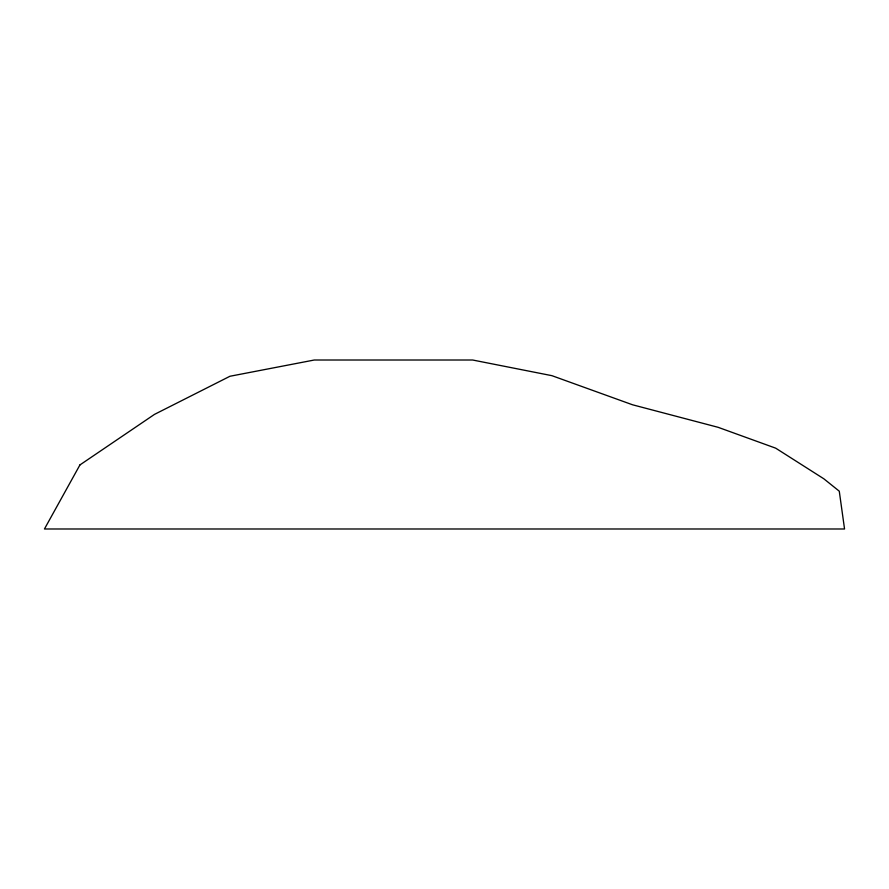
<?xml version="1.0" encoding="UTF-8"?>
<svg xmlns="http://www.w3.org/2000/svg" width="889" height="889" viewBox="0 0 889 889"><rect width="100%" height="100%" fill="white"/><g stroke="black" fill="none" stroke-linecap="round" stroke-linejoin="round"><path stroke-width="1.33" d="M79.943 464.925L44.45 528.988L844.55 528.988L839.272 491.184L823.814 478.782L775.686 448.167L718.145 427.32L632.546 404.784L551.947 375.68L472.637 360.012L314.295 360.012L229.962 376.258L154.475 414.396L79.943 464.925"/></g></svg>
